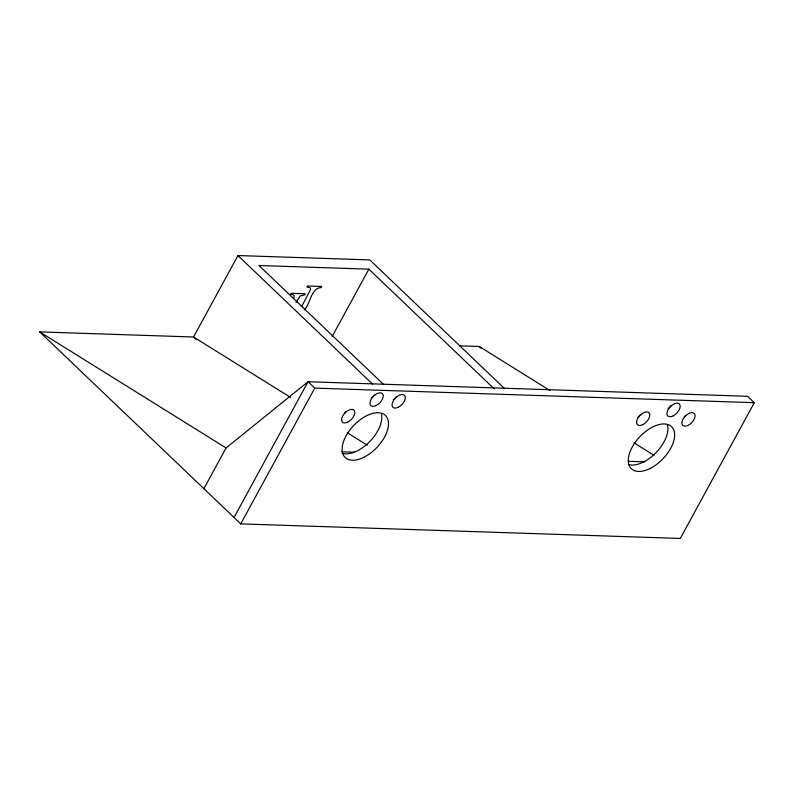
<?xml version="1.0" encoding="UTF-8"?>
<svg xmlns="http://www.w3.org/2000/svg" width="794" height="794" viewBox="0 0 794 794"><rect width="100%" height="100%" fill="white"/><g stroke="black" fill="none" stroke-linecap="round" stroke-linejoin="round"><path stroke-width="1.19" d="M293.73 298.177L294.227 295.755L292.599 294.554L290.535 294.356L291.12 293.294L305.372 293.77L304.797 294.832L300.231 295.964L295.954 302.593M504.389 388.425L369.815 259.916L237.952 255.549L193.538 337.003L39.7 331.902L240.741 523.881L680.279 538.451L754.3 402.687L747.601 396.295L308.052 381.725L226.092 447.955L203.879 488.687M301.7 306.474L310.672 289.324L310.117 287.756L306.921 287.071L307.496 286.009L321.749 286.485L321.173 287.537C310.692 288.083 310.563 304.052 304.35 309.948M332.16 336.487L368.873 269.156L494.334 388.951M234.041 517.48L308.052 381.725L314.761 388.117L754.3 402.687M240.741 523.881L314.761 388.117M368.873 269.156L258.993 265.514L383.552 384.455M459.547 345.827L479.239 346.472L549.795 390.41M341.748 451.796L354.064 452.203M628.779 461.304L644.788 461.84M634.039 442.853L654.048 455.319M290.415 397.328L193.538 337.003L196.227 339.574M347.286 432.73L367.294 445.186M39.7 331.902L226.092 447.955M479.239 346.472L481.035 348.189M237.952 255.549L372.525 384.058M667.506 424.949A29.1 15.979 -46.3 0 1 655.606 453.056A29.1 15.979 -46.3 0 1 628.292 464.47M381.358 413.734A29.1 15.979 -46.3 0 1 369.448 441.851A29.1 15.979 -46.3 0 1 342.145 453.255M685.788 415.341A8.317 4.566 -46.3 0 1 684.279 416.919M671.208 405.466A8.317 4.566 -46.3 0 1 668.121 408.463M640.857 414.21A8.317 4.566 -46.3 0 1 637.771 417.207M345.847 411.699A8.317 4.566 -46.3 0 1 344.407 413.317M374.232 395.114A8.317 4.566 -46.3 0 1 371.155 398.112M396.355 396.792A8.317 4.566 -46.3 0 1 393.278 399.799M649.849 468.589A29.1 15.979 -46.3 0 0 672.29 427.44A29.1 15.979 -46.3 0 0 632.223 447.062A29.1 15.979 -46.3 0 0 649.849 468.589M687.584 425.564A8.317 4.566 -46.3 0 0 694.601 413.853A8.317 4.566 -46.3 0 0 683.227 418.766A8.317 4.566 -46.3 0 0 687.584 425.564M673.104 415.907A8.317 4.566 -46.3 0 0 679.505 404.146A8.317 4.566 -46.3 0 0 668.062 409.754A8.317 4.566 -46.3 0 0 673.104 415.907M642.743 424.651A8.317 4.566 -46.3 0 0 649.155 412.89A8.317 4.566 -46.3 0 0 637.711 418.498A8.317 4.566 -46.3 0 0 642.743 424.651M363.702 457.374A29.1 15.979 -46.3 0 0 386.132 416.225A29.1 15.979 -46.3 0 0 346.075 435.846A29.1 15.979 -46.3 0 0 363.702 457.374M398.26 407.253A8.317 4.566 -46.3 0 0 404.612 395.491A8.317 4.566 -46.3 0 0 393.159 401.159A8.317 4.566 -46.3 0 0 398.26 407.253M376.128 405.555A8.317 4.566 -46.3 0 0 382.539 393.794A8.317 4.566 -46.3 0 0 371.096 399.402A8.317 4.566 -46.3 0 0 376.128 405.555M347.742 422.14A8.317 4.566 -46.3 0 0 354.154 410.379A8.317 4.566 -46.3 0 0 342.71 415.987A8.317 4.566 -46.3 0 0 347.742 422.14"/></g></svg>
